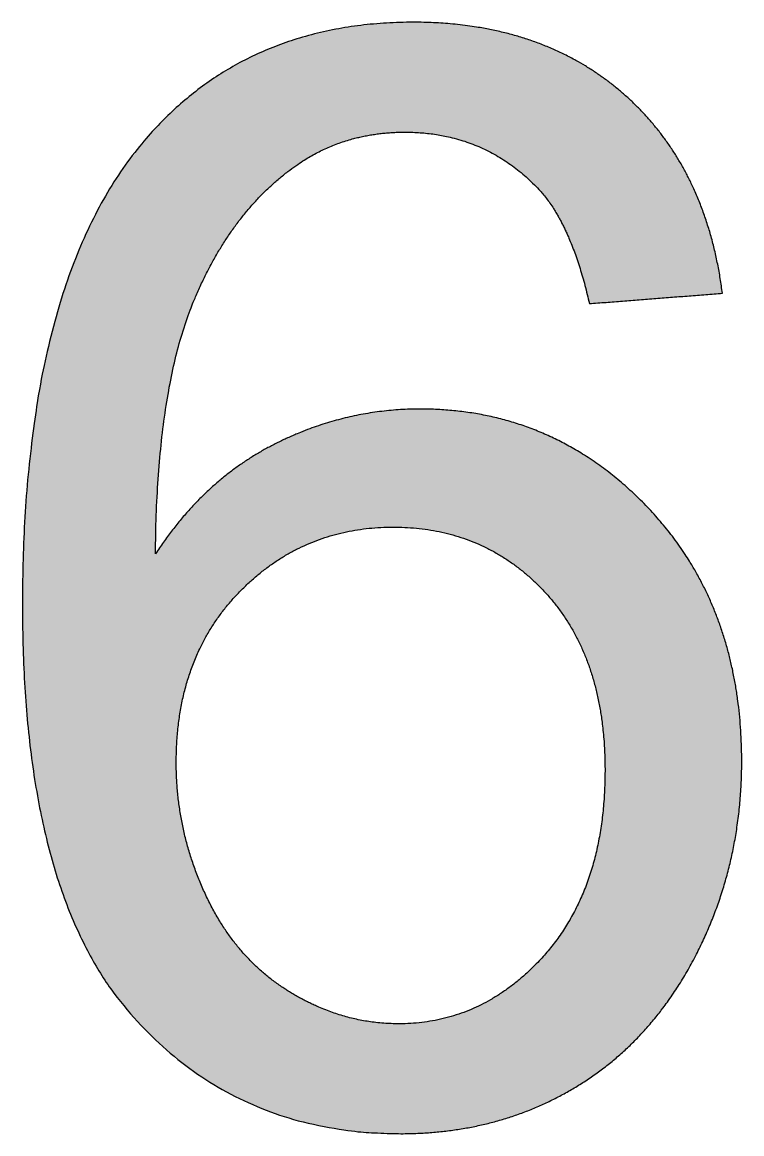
# Model space of a CAD drawing. Header units: millimetres. Extents: x 0 to 277, y 0 to 190.
# Drawn here: x 201.35 to 203.991, y 94.621 to 98.704 of the extents above; entities that cross this region are included whole.
import ezdxf

# ---------------------------------------------------------------- set-up
doc = ezdxf.new("R2010")
doc.units = ezdxf.units.MM
doc.header["$MEASUREMENT"] = 0
doc.layers.get('0').update_dxf_attribs({"color": 18, "true_color": 0x000000})

msp = doc.modelspace()

# ---------------------------------------------------------------- hatches: boundary and pattern name
h = msp.add_hatch(color=256)
h.paths.add_polyline_path([(203.9196, 97.7081), (203.9156, 97.7371), (203.9111, 97.7656), (203.9062, 97.7938), (203.9008, 97.8216), (203.8949, 97.8489), (203.8886, 97.8759), (203.8818, 97.9025), (203.8745, 97.9287), (203.8667, 97.9545), (203.8585, 97.9799), (203.8498, 98.0049), (203.8406, 98.0295), (203.831, 98.0537), (203.8209, 98.0775), (203.8103, 98.1009), (203.7993, 98.124), (203.7877, 98.1466), (203.7757, 98.1688), (203.7633, 98.1907), (203.7503, 98.2121), (203.7369, 98.2332), (203.723, 98.2539), (203.7087, 98.2742), (203.6939, 98.294), (203.6786, 98.3135), (203.6628, 98.3326), (203.6466, 98.3513), (203.6298, 98.3696), (203.6127, 98.3875), (203.595, 98.405), (203.5769, 98.4222), (203.5583, 98.4389), (203.5393, 98.4552), (203.52, 98.4709), (203.5003, 98.4862), (203.4803, 98.5009), (203.46, 98.5151), (203.4393, 98.5288), (203.4183, 98.5419), (203.397, 98.5546), (203.3753, 98.5667), (203.3533, 98.5784), (203.331, 98.5895), (203.3084, 98.6001), (203.2854, 98.6101), (203.262, 98.6197), (203.2384, 98.6287), (203.2144, 98.6373), (203.1901, 98.6453), (203.1654, 98.6527), (203.1404, 98.6597), (203.1151, 98.6662), (203.0894, 98.6721), (203.0635, 98.6775), (203.0371, 98.6825), (203.0105, 98.6868), (202.9835, 98.6907), (202.9562, 98.6941), (202.9285, 98.6969), (202.9005, 98.6992), (202.8722, 98.701), (202.8436, 98.7023), (202.8146, 98.7031), (202.7853, 98.7034), (202.746, 98.7029), (202.7072, 98.7016), (202.669, 98.6993), (202.6312, 98.6962), (202.5939, 98.6922), (202.5572, 98.6873), (202.5209, 98.6815), (202.4852, 98.6747), (202.4499, 98.6671), (202.4152, 98.6586), (202.381, 98.6492), (202.3473, 98.639), (202.3141, 98.6278), (202.2814, 98.6157), (202.2492, 98.6027), (202.2175, 98.5889), (202.1863, 98.5741), (202.1556, 98.5584), (202.1254, 98.5419), (202.0957, 98.5244), (202.0666, 98.5061), (202.0379, 98.4869), (202.0098, 98.4667), (201.9821, 98.4457), (201.955, 98.4238), (201.9283, 98.401), (201.9022, 98.3773), (201.8766, 98.3527), (201.8515, 98.3272), (201.8269, 98.3008), (201.8027, 98.2735), (201.7791, 98.2453), (201.7528, 98.2118), (201.7273, 98.177), (201.7026, 98.1411), (201.6788, 98.1038), (201.6558, 98.0654), (201.6337, 98.0257), (201.6123, 97.9848), (201.5919, 97.9426), (201.5722, 97.8992), (201.5534, 97.8546), (201.5354, 97.8088), (201.5183, 97.7617), (201.502, 97.7133), (201.4865, 97.6638), (201.4719, 97.6129), (201.4581, 97.5609), (201.4451, 97.5076), (201.433, 97.4531), (201.4217, 97.3974), (201.4113, 97.3404), (201.3929, 97.2227), (201.3778, 97.1001), (201.3661, 96.9725), (201.3578, 96.84), (201.3527, 96.7026), (201.3511, 96.5602), (201.3526, 96.433), (201.3571, 96.3103), (201.3647, 96.1922), (201.3753, 96.0787), (201.3889, 95.9698), (201.3968, 95.917), (201.4055, 95.8654), (201.415, 95.8149), (201.4252, 95.7656), (201.4361, 95.7174), (201.4479, 95.6703), (201.4603, 95.6244), (201.4736, 95.5796), (201.4876, 95.536), (201.5023, 95.4935), (201.5178, 95.4522), (201.5341, 95.412), (201.5511, 95.3729), (201.5689, 95.335), (201.5874, 95.2982), (201.6067, 95.2626), (201.6267, 95.2281), (201.6475, 95.1948), (201.6691, 95.1626), (201.6914, 95.1315), (201.7144, 95.1016), (201.7262, 95.0871), (201.7383, 95.0728), (201.7627, 95.0451), (201.7875, 95.0182), (201.8128, 94.9922), (201.8386, 94.9671), (201.8648, 94.9428), (201.8914, 94.9195), (201.9185, 94.897), (201.946, 94.8754), (201.9739, 94.8547), (202.0023, 94.8349), (202.0312, 94.8159), (202.0605, 94.7978), (202.0902, 94.7807), (202.1204, 94.7644), (202.151, 94.7489), (202.182, 94.7344), (202.2135, 94.7207), (202.2454, 94.7079), (202.2778, 94.696), (202.3106, 94.685), (202.3439, 94.6749), (202.3776, 94.6656), (202.4117, 94.6573), (202.4463, 94.6498), (202.4814, 94.6432), (202.5168, 94.6374), (202.5527, 94.6326), (202.5891, 94.6286), (202.6259, 94.6255), (202.6631, 94.6233), (202.7008, 94.622), (202.7389, 94.6216), (202.7836, 94.6222), (202.8277, 94.6243), (202.8712, 94.6276), (202.9141, 94.6323), (202.9564, 94.6383), (202.9981, 94.6457), (203.0392, 94.6545), (203.0798, 94.6645), (203.0998, 94.6701), (203.1197, 94.6759), (203.1394, 94.6821), (203.159, 94.6887), (203.1784, 94.6956), (203.1977, 94.7028), (203.2169, 94.7103), (203.2359, 94.7182), (203.2547, 94.7264), (203.2734, 94.735), (203.2919, 94.7439), (203.3103, 94.7531), (203.3286, 94.7627), (203.3467, 94.7726), (203.3646, 94.7828), (203.3824, 94.7934), (203.4, 94.8042), (203.4174, 94.8154), (203.4345, 94.8269), (203.4514, 94.8387), (203.4681, 94.8507), (203.4845, 94.8631), (203.5007, 94.8757), (203.5166, 94.8887), (203.5323, 94.9019), (203.5478, 94.9155), (203.563, 94.9293), (203.578, 94.9435), (203.5928, 94.9579), (203.6073, 94.9726), (203.6216, 94.9876), (203.6357, 95.003), (203.6495, 95.0186), (203.663, 95.0345), (203.6764, 95.0507), (203.6895, 95.0672), (203.715, 95.1011), (203.7395, 95.1361), (203.7631, 95.1724), (203.7858, 95.2098), (203.8075, 95.2484), (203.8282, 95.2882), (203.8479, 95.3288), (203.8663, 95.3698), (203.8834, 95.4113), (203.8992, 95.4531), (203.9138, 95.4954), (203.9271, 95.538), (203.9391, 95.5811), (203.9499, 95.6246), (203.9594, 95.6686), (203.9677, 95.7129), (203.9746, 95.7576), (203.9803, 95.8028), (203.9848, 95.8484), (203.9879, 95.8944), (203.9898, 95.9408), (203.9905, 95.9876), (203.9901, 96.0232), (203.9891, 96.0584), (203.9874, 96.0931), (203.9851, 96.1275), (203.982, 96.1614), (203.9783, 96.1949), (203.974, 96.228), (203.9689, 96.2607), (203.9632, 96.293), (203.9568, 96.3249), (203.9497, 96.3563), (203.942, 96.3874), (203.9335, 96.418), (203.9244, 96.4482), (203.9147, 96.478), (203.9042, 96.5074), (203.8931, 96.5364), (203.8813, 96.5649), (203.8689, 96.5931), (203.8557, 96.6208), (203.8419, 96.6482), (203.8274, 96.6751), (203.8123, 96.7016), (203.7964, 96.7277), (203.7799, 96.7533), (203.7628, 96.7786), (203.7449, 96.8034), (203.7264, 96.8279), (203.7072, 96.8519), (203.6873, 96.8755), (203.6668, 96.8987), (203.6455, 96.9215), (203.6238, 96.9437), (203.6019, 96.9653), (203.5796, 96.9861), (203.557, 97.0062), (203.5342, 97.0256), (203.5111, 97.0443), (203.4877, 97.0623), (203.464, 97.0796), (203.44, 97.0961), (203.4157, 97.112), (203.3912, 97.1272), (203.3663, 97.1417), (203.3412, 97.1554), (203.3158, 97.1685), (203.2901, 97.1808), (203.2642, 97.1925), (203.2379, 97.2034), (203.2114, 97.2136), (203.1845, 97.2232), (203.1574, 97.232), (203.13, 97.2401), (203.1023, 97.2475), (203.0744, 97.2542), (203.0461, 97.2602), (203.0176, 97.2655), (202.9887, 97.2701), (202.9596, 97.274), (202.9302, 97.2771), (202.9006, 97.2796), (202.8706, 97.2814), (202.8404, 97.2824), (202.8098, 97.2828), (202.7748, 97.2823), (202.74, 97.2807), (202.7054, 97.2782), (202.6709, 97.2746), (202.6367, 97.27), (202.6026, 97.2644), (202.5688, 97.2577), (202.5351, 97.2501), (202.5016, 97.2414), (202.4684, 97.2317), (202.4353, 97.2209), (202.4024, 97.2092), (202.3697, 97.1964), (202.3371, 97.1826), (202.3048, 97.1678), (202.2727, 97.1519), (202.2409, 97.135), (202.2098, 97.117), (202.1793, 97.0979), (202.1495, 97.0778), (202.1202, 97.0565), (202.0916, 97.0342), (202.0635, 97.0108), (202.0361, 96.9863), (202.0093, 96.9607), (201.9832, 96.934), (201.9576, 96.9062), (201.9327, 96.8774), (201.9084, 96.8474), (201.8847, 96.8164), (201.8616, 96.7843), (201.8391, 96.7511), (201.8425, 96.8968), (201.8499, 97.0338), (201.8551, 97.0991), (201.8612, 97.1623), (201.8684, 97.2233), (201.8766, 97.2821), (201.8858, 97.3388), (201.896, 97.3933), (201.9072, 97.4457), (201.9194, 97.496), (201.9326, 97.5441), (201.9468, 97.59), (201.9543, 97.6122), (201.962, 97.6338), (201.97, 97.6549), (201.9782, 97.6754), (201.9953, 97.7154), (202.0131, 97.7541), (202.0317, 97.7916), (202.0511, 97.8279), (202.0713, 97.863), (202.0922, 97.8969), (202.1139, 97.9296), (202.1363, 97.961), (202.1479, 97.9763), (202.1596, 97.9913), (202.1715, 98.0059), (202.1835, 98.0203), (202.1958, 98.0344), (202.2083, 98.0481), (202.221, 98.0616), (202.2338, 98.0747), (202.2469, 98.0876), (202.2601, 98.1001), (202.2735, 98.1123), (202.2872, 98.1243), (202.301, 98.1359), (202.315, 98.1472), (202.3292, 98.1582), (202.3547, 98.177), (202.3659, 98.1848), (202.3773, 98.1923), (202.3888, 98.1996), (202.4004, 98.2067), (202.412, 98.2134), (202.4238, 98.2199), (202.4358, 98.2262), (202.4478, 98.2322), (202.4599, 98.238), (202.4722, 98.2435), (202.4845, 98.2487), (202.497, 98.2537), (202.5096, 98.2584), (202.5223, 98.2629), (202.5351, 98.2671), (202.548, 98.2711), (202.5611, 98.2748), (202.5742, 98.2782), (202.5875, 98.2814), (202.6008, 98.2844), (202.6143, 98.287), (202.6279, 98.2895), (202.6416, 98.2916), (202.6554, 98.2936), (202.6694, 98.2952), (202.6834, 98.2966), (202.6976, 98.2978), (202.7118, 98.2987), (202.7262, 98.2993), (202.7407, 98.2997), (202.7553, 98.2998), (202.7734, 98.2996), (202.7914, 98.299), (202.8092, 98.298), (202.8268, 98.2965), (202.8442, 98.2947), (202.8614, 98.2924), (202.8785, 98.2898), (202.8954, 98.2867), (202.9121, 98.2832), (202.9286, 98.2793), (202.9449, 98.275), (202.9611, 98.2703), (202.977, 98.2652), (202.9928, 98.2596), (203.0084, 98.2537), (203.0239, 98.2473), (203.0391, 98.2406), (203.0542, 98.2334), (203.0691, 98.2258), (203.0838, 98.2178), (203.0983, 98.2094), (203.1126, 98.2006), (203.1268, 98.1914), (203.1408, 98.1817), (203.1546, 98.1717), (203.1682, 98.1612), (203.1816, 98.1504), (203.1949, 98.1391), (203.208, 98.1274), (203.2208, 98.1153), (203.2336, 98.1028), (203.2461, 98.0899), (203.2535, 98.0815), (203.2609, 98.0729), (203.2681, 98.0639), (203.2752, 98.0547), (203.2822, 98.0451), (203.2892, 98.0352), (203.296, 98.025), (203.3027, 98.0146), (203.3093, 98.0037), (203.3157, 97.9926), (203.3221, 97.9812), (203.3284, 97.9695), (203.3406, 97.9451), (203.3524, 97.9195), (203.3638, 97.8926), (203.3748, 97.8645), (203.3853, 97.8352), (203.3954, 97.8046), (203.405, 97.7728), (203.4143, 97.7398), (203.4231, 97.7055), (203.4315, 97.67)], flags=0)
h.paths.add_polyline_path([(201.9155, 95.9849), (201.9159, 95.9533), (201.9172, 95.9218), (201.9193, 95.8906), (201.9222, 95.8595), (201.926, 95.8285), (201.9306, 95.7978), (201.9361, 95.7672), (201.9424, 95.7368), (201.9496, 95.7065), (201.9576, 95.6764), (201.9664, 95.6465), (201.9761, 95.6168), (201.9866, 95.5872), (201.9979, 95.5578), (202.0101, 95.5286), (202.0232, 95.4996), (202.037, 95.471), (202.0515, 95.4433), (202.0666, 95.4165), (202.0824, 95.3906), (202.0989, 95.3655), (202.1074, 95.3533), (202.116, 95.3413), (202.1249, 95.3295), (202.1339, 95.3179), (202.143, 95.3065), (202.1524, 95.2954), (202.1619, 95.2845), (202.1715, 95.2738), (202.1814, 95.2633), (202.1914, 95.253), (202.2015, 95.2429), (202.2119, 95.2331), (202.2224, 95.2234), (202.2331, 95.214), (202.2439, 95.2048), (202.2549, 95.1958), (202.2661, 95.1871), (202.2774, 95.1785), (202.2889, 95.1702), (202.3006, 95.1621), (202.3125, 95.1541), (202.3245, 95.1465), (202.3488, 95.1318), (202.3732, 95.118), (202.3977, 95.1052), (202.4225, 95.0934), (202.4473, 95.0825), (202.4724, 95.0725), (202.4849, 95.0679), (202.4975, 95.0635), (202.5102, 95.0594), (202.5228, 95.0555), (202.5356, 95.0518), (202.5483, 95.0483), (202.5611, 95.0451), (202.5739, 95.0422), (202.5868, 95.0395), (202.5997, 95.037), (202.6126, 95.0347), (202.6256, 95.0327), (202.6386, 95.0309), (202.6517, 95.0294), (202.6648, 95.0281), (202.6779, 95.027), (202.691, 95.0262), (202.7042, 95.0256), (202.7175, 95.0252), (202.7308, 95.0251), (202.7501, 95.0254), (202.7693, 95.0261), (202.7883, 95.0273), (202.8071, 95.029), (202.8258, 95.0312), (202.8442, 95.0339), (202.8626, 95.0371), (202.8807, 95.0408), (202.8987, 95.045), (202.9165, 95.0496), (202.9341, 95.0548), (202.9516, 95.0604), (202.9689, 95.0665), (202.986, 95.0731), (203.003, 95.0802), (203.0198, 95.0878), (203.0364, 95.0959), (203.0528, 95.1045), (203.0691, 95.1136), (203.0852, 95.1231), (203.1012, 95.1332), (203.1169, 95.1437), (203.1325, 95.1547), (203.1479, 95.1662), (203.1632, 95.1782), (203.1783, 95.1907), (203.1932, 95.2037), (203.2079, 95.2172), (203.2225, 95.2311), (203.2369, 95.2456), (203.2511, 95.2605), (203.2652, 95.276), (203.2789, 95.2918), (203.2923, 95.308), (203.3051, 95.3246), (203.3176, 95.3415), (203.3296, 95.3588), (203.3412, 95.3764), (203.3523, 95.3943), (203.363, 95.4126), (203.3733, 95.4313), (203.3831, 95.4503), (203.3925, 95.4697), (203.4014, 95.4894), (203.4099, 95.5095), (203.418, 95.5299), (203.4257, 95.5507), (203.4329, 95.5718), (203.4396, 95.5933), (203.446, 95.6151), (203.4519, 95.6373), (203.4573, 95.6598), (203.4623, 95.6827), (203.4669, 95.706), (203.4711, 95.7295), (203.4748, 95.7535), (203.4781, 95.7778), (203.4809, 95.8024), (203.4833, 95.8274), (203.4853, 95.8527), (203.4868, 95.8784), (203.4879, 95.9045), (203.4888, 95.9576), (203.4879, 96.0088), (203.4868, 96.0338), (203.4853, 96.0585), (203.4834, 96.0829), (203.481, 96.1069), (203.4782, 96.1305), (203.475, 96.1539), (203.4713, 96.1769), (203.4672, 96.1995), (203.4627, 96.2218), (203.4577, 96.2437), (203.4523, 96.2653), (203.4465, 96.2866), (203.4402, 96.3075), (203.4335, 96.3281), (203.4264, 96.3484), (203.4189, 96.3682), (203.4109, 96.3878), (203.4025, 96.407), (203.3936, 96.4259), (203.3844, 96.4444), (203.3747, 96.4626), (203.3645, 96.4804), (203.354, 96.4979), (203.343, 96.515), (203.3315, 96.5318), (203.3197, 96.5483), (203.3074, 96.5644), (203.2946, 96.5802), (203.2815, 96.5956), (203.2679, 96.6107), (203.254, 96.6253), (203.2398, 96.6396), (203.2255, 96.6533), (203.2109, 96.6666), (203.1961, 96.6794), (203.1811, 96.6917), (203.1658, 96.7036), (203.1503, 96.715), (203.1346, 96.726), (203.1187, 96.7365), (203.1025, 96.7465), (203.0862, 96.7561), (203.0696, 96.7651), (203.0527, 96.7738), (203.0357, 96.7819), (203.0184, 96.7896), (203.0009, 96.7968), (202.9832, 96.8036), (202.9653, 96.8099), (202.9471, 96.8157), (202.9287, 96.8211), (202.9101, 96.8259), (202.8913, 96.8304), (202.8722, 96.8343), (202.8529, 96.8378), (202.8334, 96.8409), (202.8137, 96.8434), (202.7937, 96.8455), (202.7735, 96.8472), (202.7531, 96.8483), (202.7325, 96.849), (202.7117, 96.8492), (202.691, 96.849), (202.6705, 96.8483), (202.6502, 96.8472), (202.6301, 96.8455), (202.6102, 96.8434), (202.5905, 96.8409), (202.571, 96.8378), (202.5516, 96.8343), (202.5325, 96.8304), (202.5136, 96.8259), (202.4949, 96.8211), (202.4764, 96.8157), (202.458, 96.8099), (202.4399, 96.8036), (202.422, 96.7968), (202.4042, 96.7896), (202.3867, 96.7819), (202.3694, 96.7738), (202.3522, 96.7651), (202.3353, 96.7561), (202.3185, 96.7465), (202.302, 96.7365), (202.2856, 96.726), (202.2694, 96.715), (202.2535, 96.7036), (202.2377, 96.6917), (202.2221, 96.6794), (202.2068, 96.6666), (202.1916, 96.6533), (202.1766, 96.6396), (202.1618, 96.6253), (202.1472, 96.6107), (202.133, 96.5956), (202.1192, 96.5803), (202.1058, 96.5646), (202.0929, 96.5487), (202.0805, 96.5325), (202.0685, 96.516), (202.0569, 96.4992), (202.0459, 96.4821), (202.0352, 96.4647), (202.025, 96.447), (202.0153, 96.4291), (202.006, 96.4108), (201.9972, 96.3923), (201.9888, 96.3735), (201.9809, 96.3543), (201.9734, 96.3349), (201.9664, 96.3152), (201.9598, 96.2952), (201.9537, 96.275), (201.9481, 96.2544), (201.9429, 96.2335), (201.9381, 96.2124), (201.9338, 96.1909), (201.93, 96.1692), (201.9266, 96.1472), (201.9236, 96.1249), (201.9211, 96.1023), (201.9191, 96.0794), (201.9175, 96.0562), (201.9164, 96.0327), (201.9157, 96.009)], flags=0)

# ---------------------------------------------------------------- linework, layer by layer
for points, knots in [([(203.9196, 97.7081), (203.8596, 98.1744), (203.5583, 98.4389), (203.257, 98.7034), (202.7853, 98.7034), (202.1527, 98.7034), (201.7791, 98.2453), (201.3511, 97.7191), (201.3511, 96.5602), (201.3511, 95.5241), (201.7383, 95.0728), (202.1254, 94.6216), (202.7389, 94.6216), (203.0988, 94.6216), (203.3824, 94.7934), (203.666, 94.9651), (203.8282, 95.2882), (203.9905, 95.6113), (203.9905, 95.9876), (203.9905, 96.5602), (203.6455, 96.9215), (203.3006, 97.2828), (202.8098, 97.2828), (202.529, 97.2828), (202.2727, 97.1519), (202.0164, 97.021), (201.8391, 96.7511)], [-19, -19, -19, -18, -18, -17, -17, -16, -16, -15, -15, -14, -14, -13, -13, -12, -12, -11, -11, -10, -10, -9, -9, -8, -8, -7, -7, -6, -6, -6]), ([(201.8391, 96.7511), (201.8446, 97.351), (201.9782, 97.6754), (202.1118, 97.9999), (202.3436, 98.1689), (202.5208, 98.2998), (202.7553, 98.2998), (203.047, 98.2998), (203.2461, 98.0899), (203.3661, 97.959), (203.4315, 97.67)], [-6, -6, -6, -5, -5, -4, -4, -3, -3, -2, -2, -1, -1, -1]), ([(201.9155, 95.9849), (201.9155, 95.7313), (202.0232, 95.4996), (202.1309, 95.2678), (202.3245, 95.1465), (202.5181, 95.0251), (202.7308, 95.0251), (203.0416, 95.0251), (203.2652, 95.276), (203.4888, 95.5268), (203.4888, 95.9576), (203.4888, 96.3721), (203.2679, 96.6107), (203.047, 96.8492), (202.7117, 96.8492), (202.379, 96.8492), (202.1472, 96.6107), (201.9155, 96.3721), (201.9155, 95.9849)], [0, 0, 0, 1, 1, 2, 2, 3, 3, 4, 4, 5, 5, 6, 6, 7, 7, 8, 8, 9, 9, 9])]:
    msp.add_open_spline(points, degree=2, knots=knots)
msp.add_open_spline([(203.4315, 97.67), (203.6755, 97.6891), (203.9196, 97.7081)], degree=2)

doc.saveas('drawing.dxf')
